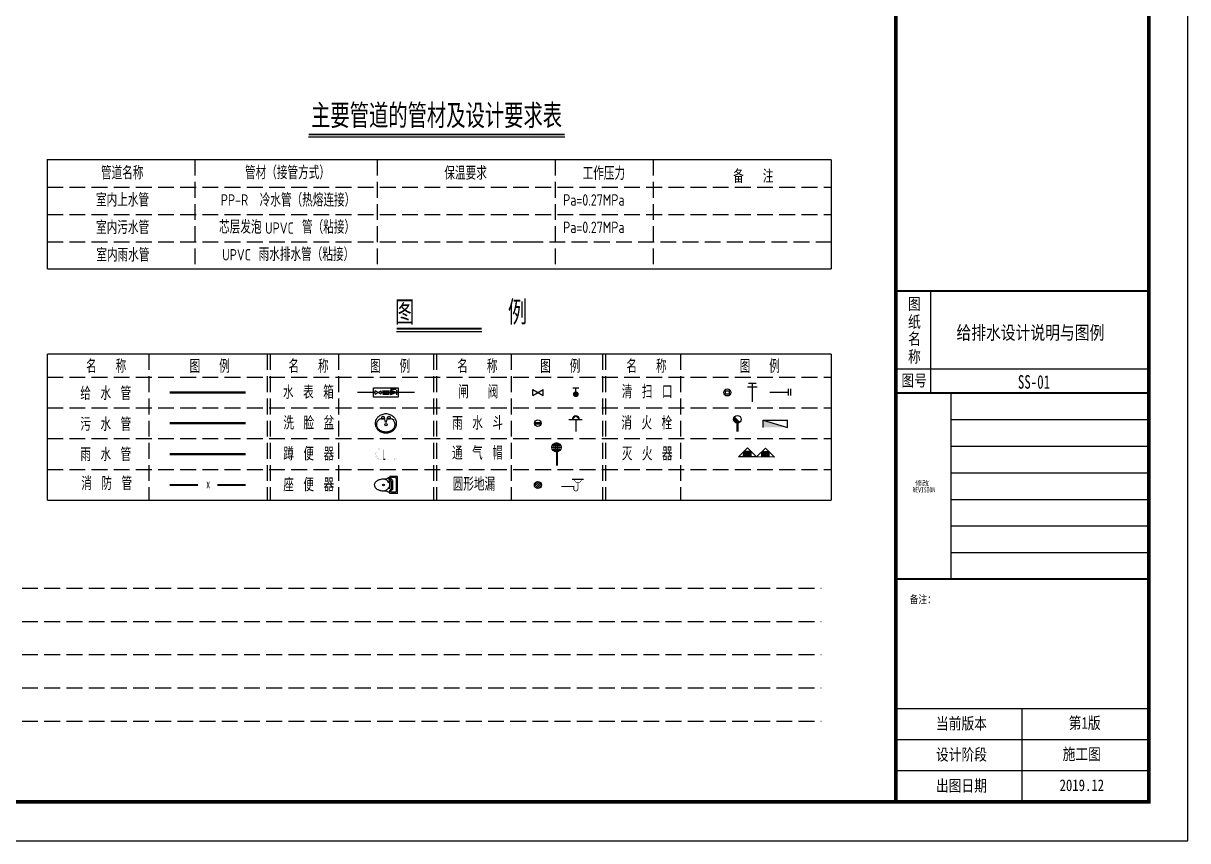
# Model space of a CAD drawing. Header units: millimetres. Extents: x -807114 to 558292, y -468455 to -61603.
# Drawn here: x -569849 to -551480, y -284650 to -271758 of the extents above; entities that cross this region are included whole.
import ezdxf
from ezdxf.enums import TextEntityAlignment as Align

# ---------------------------------------------------------------- set-up
doc = ezdxf.new("R2010")
doc.units = ezdxf.units.MM
doc.header["$LTSCALE"] = 1000
doc.linetypes.add('DASH', pattern=[0.35, 0.25, -0.1])
for name, color, linetype in [('AXIS', 3, 'Continuous'), ('FF', 7, 'Continuous'), ('HZ', 7, 'Continuous'), ('P_LS_GJ', 7, 'Continuous'), ('PIPE-污水', 2, 'DASH'), ('PIPE-给水', 3, 'Continuous'), ('PIPE-雨水', 4, 'DASH'), ('PUB_TEXT', 3, 'Continuous'), ('PUB_TITLE', 4, 'Continuous'), ('SD', 7, 'Continuous'), ('YH图签', 7, 'Continuous'), ('建-文字', 7, 'Continuous'), ('标注1', 7, 'Continuous')]:
    doc.layers.add(name, color=color, linetype=linetype)
doc.styles.add('_HZTXT', font='txt', dxfattribs={"bigfont": 'HZTXT'})
doc.styles.add('HZ', font='', dxfattribs={"width": 0.8})
doc.styles.add('TSSD_Rein', font='Tssdeng.shx', dxfattribs={"width": 0.7, "bigfont": 'hztxt.shx'})
doc.styles.add('uni-黑体', font='simhei.ttf')
doc.styles.add('ZDBOX', font='simsun.ttc', dxfattribs={"width": 0.7})
doc.styles.add('宋体', font='simsun.ttc', dxfattribs={"width": 0.8})
doc.styles.get('HZ').set_extended_font_data('NSimSun')

# ---------------------------------------------------------------- blocks, each defined once
blk = doc.blocks.new('hhhh123')
at = {"layer": 'AXIS', "color": 0}
for p, q in [((70548, 12070), (70623, 12070)), ((70615, 12101), (70646, 11976)), ((70677, 11976), (70646, 11976)), ((70677, 11976), (70708, 12101)), ((70701, 12070), (70775, 12070))]:
    blk.add_line(p, q, dxfattribs=at)
for centre in [(70583, 12101), (70740, 12101), (70662, 11914)]:
    blk.add_circle(centre, 31.3, dxfattribs=at)
for centre, radius, start, end in [((70603, 11945), 223, 155.0149, 180), ((70632, 11932), 254, 131.6335, 155.0149), ((70554, 11914), 142, 151.0888, 180), ((70606, 11885), 202, 122.2598, 151.0888), ((70650, 11911), 282, 110.2132, 131.6335), ((70548, 11976), 93.8, 90, 122.2598), ((70662, 11879), 316, 90, 110.2132), ((70662, 11879), 316, 69.7868, 90), ((70673, 11911), 282, 48.3665, 69.7868), ((70775, 11976), 93.8, 56.0955, 90), ((70735, 11914), 168, 308.0759, 56.4896), ((70692, 11932), 254, 24.9851, 48.3665), ((70720, 11945), 223, 360, 24.9851), ((70603, 11945), 223, 180, 204.9851), ((70632, 11958), 254, 204.9851, 228.3665), ((70554, 11914), 142, 180, 208.9112), ((70606, 11942), 202, 208.9112, 233.1301), ((70650, 11978), 282, 228.3665, 249.7868), ((70639, 11987), 258, 233.1301, 252.7421), ((70662, 12011), 316, 249.7868, 270), ((70662, 12058), 332, 252.7421, 270), ((70662, 12058), 332, 270, 287.2579), ((70662, 12011), 316, 270, 290.2132), ((70684, 11987), 258, 287.2579, 306.8699), ((70673, 11978), 282, 290.2132, 311.6335), ((70692, 11958), 254, 311.6335, 335.0149), ((70720, 11945), 223, 335.0149, 0)]:
    blk.add_arc(centre, radius, start, end, dxfattribs=at)
blk.add_point((70662, 11695), dxfattribs=at)
blk = doc.blocks.new('jjjj123')
at = {"layer": 'AXIS', "color": 0}
blk.add_line((71567, 12571), (71567, 12527), dxfattribs=at)
at = {"layer": 'AXIS', "color": 0, "const_width": 1.65}
for points in [[(71848, 12637, 0.97895), (71545, 12637, 0.97895)], [(71825, 12636, 0.97895), (71567, 12636, 0.97895)], [(71546, 12299, 0.462192), (71600, 12235, 0.462192)], [(71578, 12581, 0.414214), (71567, 12571, 0.414214)], [(71567, 12291, 0.414214), (71600, 12258, 0.414214)], [(71793, 12235, 0.462192), (71847, 12299, 0.462192)], [(71793, 12258, 0.414214), (71825, 12291, 0.414214)], [(71825, 12571, 0.414214), (71814, 12581, 0.414214)]]:
    blk.add_lwpolyline(points, format="xyb", dxfattribs=at)
for points in [[(71546, 12654), (71546, 12299)], [(71567, 12581), (71567, 12636)], [(71567, 12609), (71567, 12527)], [(71825, 12581), (71825, 12636)], [(71825, 12609), (71825, 12527)], [(71847, 12637), (71847, 12299)], [(71567, 12527), (71567, 12291)], [(71814, 12581), (71578, 12581)], [(71825, 12291), (71825, 12529)], [(71600, 12258), (71793, 12258)], [(71793, 12235), (71600, 12235)]]:
    blk.add_lwpolyline(points, dxfattribs=at)
at = {"layer": 'AXIS', "color": 0, "width": 0.8, "flags": 9}
for tag in ['YSIZE', 'XSIZE']:
    blk.add_attdef(tag, (71696, 12235), '', height=0.549, rotation=270, dxfattribs=at)
blk = doc.blocks.new('kkkk123')
at = {"layer": 'AXIS', "color": 0}
for p, q in [((71626, 10774), (71603, 10774)), ((71606, 10896), (71606, 10845)), ((71626, 10896), (71606, 10896)), ((71626, 10926), (71626, 10936)), ((71626, 10926), (71626, 10855)), ((71626, 10845), (71626, 10855)), ((71667, 10814), (71626, 10855)), ((71626, 10652), (71626, 10774)), ((71657, 10885), (71677, 10906)), ((71657, 10885), (71657, 10868)), ((71697, 10827), (71657, 10868)), ((71667, 10814), (71667, 10611)), ((71779, 10906), (71677, 10906)), ((71697, 10827), (71697, 10598)), ((71779, 10906), (71799, 10885)), ((71799, 10885), (71799, 10540)), ((71626, 10652), (71603, 10652)), ((71667, 10611), (71626, 10570)), ((71626, 10499), (71626, 10570)), ((71626, 10489), (71626, 10499)), ((71829, 10489), (71626, 10489)), ((71697, 10598), (71657, 10558)), ((71657, 10540), (71657, 10558)), ((71677, 10520), (71657, 10540)), ((71779, 10520), (71677, 10520)), ((71799, 10540), (71779, 10520))]:
    blk.add_line(p, q, dxfattribs=at)
for points in [[(71626, 10926), (71614, 10914), (71595, 10898), (71572, 10884), (71550, 10874), (71523, 10867), (71497, 10864), (71486, 10863), (71464, 10865), (71436, 10864), (71415, 10862), (71395, 10859), (71366, 10853), (71342, 10845), (71328, 10839), (71307, 10830), (71286, 10817), (71268, 10803), (71255, 10791), (71241, 10774), (71224, 10741), (71220, 10722), (71222, 10694), (71231, 10668), (71245, 10646), (71263, 10627), (71280, 10612), (71291, 10605), (71315, 10592), (71328, 10586), (71349, 10578), (71366, 10573), (71376, 10570), (71390, 10567), (71415, 10563), (71440, 10561), (71455, 10560), (71464, 10560), (71486, 10562), (71525, 10558), (71546, 10553), (71568, 10544), (71583, 10536), (71595, 10528), (71612, 10514), (71626, 10499)], [(71829, 10489), (71829, 10936), (71626, 10936)]]:
    blk.add_lwpolyline(points, dxfattribs=at)
for centre, radius in [((71616, 10794), 10.2), ((71464, 10713), 24), ((71616, 10631), 10.2)]:
    blk.add_circle(centre, radius, dxfattribs=at)
for centre, radius, start, end in [((71464, 10713), 152, 23.5782, 90), ((71616, 10845), 10.2, 180, 0), ((71464, 10713), 152, 278.5252, 336.4218)]:
    blk.add_arc(centre, radius, start, end, dxfattribs=at)
blk = doc.blocks.new('$TwtSys$00000141')
for p, q in [((-94, 8, 0), (-10, 92, 0)), ((-94, 8, 0), (-10, 92, 0)), ((-87, -35, 0), (35, 87, 0)), ((-87, -35, 0), (35, 87, 0)), ((-66, -66, 0), (67, 66, 0)), ((-66, -66, 0), (67, 66, 0)), ((-32, -87, 0), (88, 33, 0)), ((-32, -87, 0), (88, 33, 0)), ((12, -92, 0), (92, -11, 0)), ((12, -92, 0), (92, -11, 0))]:
    blk.add_line(p, q)
blk.add_circle((0, 0, 0), 94)
blk.add_circle((0, 0, 0), 94)
blk = doc.blocks.new('DQM')
at = {"layer": 'FF'}
for p, q in [((-200, 200), (200, 200)), ((-173, 300), (173, 300)), ((-173, 100), (173, 100))]:
    blk.add_line(p, q, dxfattribs=at)
blk.add_circle((0, 200), 200, dxfattribs=at)
for centre, radius, start, end in [((98, 200), 222, 115.9892, 244.0108), ((375, 200), 425, 151.9275, 208.0725), ((-96, 201), 221, 295.7721, 64.2279), ((-372, 201), 422, 331.8136, 28.1864)]:
    blk.add_arc(centre, radius, start, end, dxfattribs=at)
blk = doc.blocks.new('JF')
at = {"layer": 'HZ'}
for p, q in [((-50, 113), (51, 113)), ((0, 0), (0, 113))]:
    blk.add_line(p, q, dxfattribs=at)
at = {"layer": 'HZ', "const_width": 50}
blk.add_lwpolyline([(-25, 0, 1), (25, 0, 1)], format="xyb", close=True, dxfattribs=at)
blk = doc.blocks.new('A$C686231BB')
at = {"layer": 'SD', "color": 7, "linetype": 'Continuous'}
for p, q in [((0, 138), (277, 138)), ((0, 138), (138, 0)), ((81, 138), (81, 57)), ((81, 57), (196, 57)), ((277, 138), (138, 0)), ((196, 138), (196, 57)), ((277, 138), (554, 138)), ((277, 138), (415, 0)), ((358, 138), (358, 57)), ((358, 57), (473, 57)), ((554, 138), (415, 0)), ((473, 138), (473, 57))]:
    blk.add_line(p, q, dxfattribs=at)
at = {"layer": 'SD', "color": 20, "linetype": 'Continuous'}
for points in [[(81, 57), (81, 138), (196, 57), (196, 138)], [(358, 57), (358, 138), (473, 57), (473, 138)]]:
    blk.add_solid(points, dxfattribs=at)
blk = doc.blocks.new('A$C23C51293')
for p, q in [((52800, 11500), (52800, 14125)), ((51900, 12125), (58400, 12125))]:
    blk.add_line(p, q)
at = {"const_width": 50}
for points in [[(51900, 14125), (58400, 14125)], [(51900, 11500), (58400, 11500)], [(51900, 6722), (58400, 6722)]]:
    blk.add_lwpolyline(points, dxfattribs=at)
at = {"layer": 'PUB_TITLE'}
for p, q in [((51900, 3400), (58400, 3400)), ((55150, 1000), (55150, 3400)), ((51900, 2600), (58400, 2600)), ((51900, 1800), (58400, 1800))]:
    blk.add_line(p, q, dxfattribs=at)
for points in [[(0, 0), (59400, 0), (59400, 42000), (0, 42000)], [(2191, 1000), (58400, 1000), (58400, 41000), (2191, 41000)]]:
    blk.add_lwpolyline(points, close=True, dxfattribs=at)
at = {"layer": 'PUB_TITLE', "const_width": 100}
blk.add_lwpolyline([(2191, 1000), (58400, 1000), (58400, 41000), (2191, 41000)], close=True, dxfattribs=at)
blk.add_lwpolyline([(51900, 1000), (51900, 41000)], dxfattribs=at)
at = {"layer": 'PUB_TITLE'}
blk.add_lwpolyline([(51900, 6722), (58400, 6722)], dxfattribs=at)
for points in [[(53314, 11500), (53314, 11500), (53314, 6752), (53314, 6752)], [(53314, 10817), (53314, 10817), (57102, 10817), (58400, 10817)], [(53314, 10135), (53314, 10135), (57102, 10135), (58400, 10135)], [(53314, 9452), (53314, 9452), (57102, 9452), (58400, 9452)], [(53314, 8770), (53314, 8770), (57102, 8770), (58400, 8770)], [(53314, 8087), (53314, 8087), (57102, 8087), (58400, 8087)], [(53314, 7405), (53314, 7405), (57102, 7405), (58400, 7405)]]:
    blk.add_open_spline(points, degree=3, dxfattribs=at)
at = {"style": 'ZDBOX', "width": 0.8}
for s, height, p in [('图', 300, (52377, 13790)), ('纸', 300, (52377, 13338)), ('名', 300, (52377, 12901)), ('称', 300, (52377, 12441)), ('图号', 300, (52371, 11822)), ('备注：', 200, (52591, 6207))]:
    blk.add_text(s, height=height, dxfattribs=at).set_placement(p, align=Align.MIDDLE)
for s, p in [('当前版本', (52932, 2863)), ('第1版', (56343, 2876)), ('设计阶段', (52932, 2063)), ('施工图', (56186, 2076)), ('出图日期', (52932, 1263)), ('2019.12', (56108, 1276))]:
    blk.add_text(s, height=300, dxfattribs=at).set_placement(p)
at = {"layer": 'PUB_TEXT', "color": 8, "style": '宋体', "width": 0.7}
blk.add_text('REVISION', height=127.1, dxfattribs=at).set_placement((52328, 8911), align=Align.BOTTOM_LEFT)
at = {"layer": 'PUB_TEXT', "color": 8, "style": '宋体'}
blk.add_text('修改', height=127.1, dxfattribs=at).set_placement((52397, 9119))

msp = doc.modelspace()

# ---------------------------------------------------------------- hatches: boundary and pattern name
at = {"layer": 'P_LS_GJ'}
for points in [[(-564177.7, -277553.2), (-564177.7, -277607.9), (-564083.3, -277580.5)], [(-564058, -277542.6), (-564058, -277618.4), (-563963.4, -277580.5)]]:
    msp.add_hatch(color=256, dxfattribs=at).paths.add_polyline_path(points)

# ---------------------------------------------------------------- linework, layer by layer
for p, q in [((-558422.4, -277489.8), (-558273.7, -277489.8)), ((-558407.5, -277434.2), (-558288.5, -277434.2)), ((-561188.1, -278946.3), (-561013.8, -278946.3))]:
    msp.add_line(p, q)
at = {"color": 0}
for points in [[(-563935.3, -277507.2), (-563935.3, -277653.8), (-564323.1, -277653.8)], [(-564323.1, -277653.8), (-564323, -277507.2), (-563935.3, -277507.2)]]:
    msp.add_lwpolyline(points, dxfattribs=at)
at = {"elevation": 0}
msp.add_lwpolyline([(-558773.6, -277552.7), (-558712.8, -277552.7), (-558712.8, -277608.8), (-558773.6, -277608.8)], close=True, dxfattribs=at)
at = {"const_width": 18}
msp.add_lwpolyline([(-558348, -277434.2), (-558348, -277731.7)], dxfattribs=at)
for points, const_width in [([(-561362.2, -279064.6), (-561165.1, -279064.6), (-561165.1, -279101.7, 1), (-561099.7, -279101.7), (-561099.7, -279004.4)], 13.1), ([(-561154.2, -278946.3, 1.0676639), (-561045.2, -278946.3)], 8.72)]:
    msp.add_lwpolyline(points, format="xyb", dxfattribs=dict(const_width=const_width))
msp.add_circle((-558743.1, -277579.5, 0), 55.8)
at = {"layer": 'AXIS', "color": 0}
for p, q in [((-565349.2, -273550.1), (-561306.9, -273550.1)), ((-563959.6, -276616.9), (-562616.4, -276616.9)), ((-561813, -277629.2), (-561813, -277533.5)), ((-561813, -277629.2), (-561648.5, -277533.5)), ((-561813, -277533.5), (-561648.5, -277629.2)), ((-561648.5, -277629.2), (-561648.5, -277533.5)), ((-557777.4, -277626.6), (-557777.4, -277524)), ((-557743.1, -277626.6), (-557743.1, -277524)), ((-561782.1, -278056.1), (-561679.3, -278056.1)), ((-561782.1, -278073.9), (-561679.3, -278073.9)), ((-561242.9, -278006.2), (-561031.2, -278006.2)), ((-561132.4, -277950.5), (-561188.1, -278006.2)), ((-561076.6, -278006.2), (-561132.4, -277950.5)), ((-558175, -278016.7), (-557794.3, -278016.7)), ((-558175, -278016.7), (-557794.3, -278130.9)), ((-558175, -278130.9), (-558175, -278016.7)), ((-557794.3, -278130.9), (-557794.3, -278016.7))]:
    msp.add_line(p, q, dxfattribs=at)
for points, const_width in [([(-565349.2, -273510.1), (-561306.9, -273510.1)], 27.4), ([(-563959.6, -276574.1), (-562616.4, -276574.1)], 27.4), ([(-558076.5, -277577.7), (-557777.4, -277577.7)], 21.3), ([(-561132.4, -278006.2), (-561132.4, -278199.3)], 21.3), ([(-558583, -278197.6), (-558583, -278059.9)], 33.3), ([(-561431.6, -278515.1), (-561431.6, -278736.6)], 32.9), ([(-567539, -279039.7), (-567091.5, -279039.7)], 32.9), ([(-566341.4, -279039.7), (-566788.9, -279039.7)], 32.9)]:
    msp.add_lwpolyline(points, dxfattribs=dict(at, const_width=const_width))
at = {"layer": 'AXIS', "color": 0, "const_width": 59.5}
msp.add_lwpolyline([(-558562.2, -278025, -0.6681786), (-558613, -278004, -0.1989124), (-558604.3, -277983, -1)], format="xyb", dxfattribs=at)
at = {"layer": 'AXIS', "color": 0}
for centre, radius in [((-561730.7, -278065), 51.4), ((-558583.2, -278004), 59.5)]:
    msp.add_circle(centre, radius, dxfattribs=at)
msp.add_arc((-561132.4, -278006.2), 55.8, 0, 180, dxfattribs=at)
msp.add_solid([(-557794.3, -278130.9), (-558175, -278016.7), (-558175, -278130.9)], dxfattribs=at)
at = {"layer": 'P_LS_GJ'}
for p, q in [((-564297.8, -277607.9), (-564203, -277553.2)), ((-564203, -277607.9), (-564297.8, -277553.2)), ((-564297.8, -277607.9), (-564297.8, -277553.2)), ((-564203, -277607.9), (-564203, -277553.2)), ((-564177.7, -277553.2), (-564083.3, -277553.1)), ((-564177.7, -277553.2), (-564177.7, -277607.9)), ((-564083.3, -277580.5), (-564177.7, -277553.2)), ((-564083.3, -277607.8), (-564083.3, -277553.1)), ((-563963.4, -277580.5), (-564058, -277542.6)), ((-564058, -277618.4), (-564058, -277542.6)), ((-564055.9, -277530.7), (-563966.4, -277530.7)), ((-563966.4, -277530.7), (-564007.6, -277511.9)), ((-564007.6, -277511.9), (-564007.5, -277531.7)), ((-563963.4, -277542.6), (-563963.4, -277618.3)), ((-564177.7, -277607.9), (-564083.3, -277580.5)), ((-564177.7, -277607.9), (-564083.3, -277607.8)), ((-563963.4, -277580.5), (-564058, -277618.4))]:
    msp.add_line(p, q, dxfattribs=at)
at = {"layer": 'PIPE-污水', "linetype": 'DASH', "const_width": 35.9}
msp.add_lwpolyline([(-567539, -278065), (-566341.4, -278065)], dxfattribs=at)
at = {"layer": 'PIPE-给水', "linetype": 'Continuous', "const_width": 35.9}
msp.add_lwpolyline([(-567539, -277581.4), (-566341.4, -277581.4)], dxfattribs=at)
at = {"layer": 'PIPE-给水', "color": 0, "linetype": 'Continuous', "const_width": 21.5}
for points in [[(-564581.5, -277580.6), (-564297.8, -277580.5)], [(-564203, -277580.5), (-564177.7, -277580.5)], [(-564083.3, -277580.5), (-564058, -277580.5)], [(-563963.5, -277580.5), (-563676.8, -277580.4)]]:
    msp.add_lwpolyline(points, dxfattribs=at)
at = {"layer": 'PIPE-雨水', "linetype": 'DASH', "const_width": 35.9}
msp.add_lwpolyline([(-567539, -278552.4), (-566341.4, -278552.4)], dxfattribs=at)
at = {"layer": '标注1', "color": 251, "linetype": 'DASH'}
for p, q in [((-567143.2, -273909.1), (-567143.2, -275634.3)), ((-564268.8, -273909.1), (-564268.8, -275634.3)), ((-561456.5, -273909.1), (-561456.5, -275634.3)), ((-559914.6, -273909.1), (-559914.6, -275634.3)), ((-569472.5, -274340.5), (-557103.6, -274340.5)), ((-569472.5, -274771.9), (-557103.6, -274771.9)), ((-569472.5, -275203.2), (-561898.4, -275203.2)), ((-561898.4, -275203.2), (-557103.6, -275203.2)), ((-567868.1, -276975.9), (-567868.1, -279283.4)), ((-566002.3, -276975.9), (-566002.3, -279283.4)), ((-565954.4, -276975.9), (-565954.4, -279283.4)), ((-564879.2, -276975.9), (-564879.2, -279283.4)), ((-563379.2, -276975.9), (-563379.2, -279283.4)), ((-563331.3, -276975.9), (-563331.3, -279283.4)), ((-562151.7, -276975.9), (-562151.7, -279283.4)), ((-560711.4, -276975.9), (-560711.4, -279283.4)), ((-560663.5, -276975.9), (-560663.5, -279283.4)), ((-559484, -276975.9), (-559484, -279283.4)), ((-569472.5, -277341.4), (-557103.6, -277341.4)), ((-569472.5, -277821.3), (-557103.6, -277821.3)), ((-569472.5, -278308.7), (-557103.6, -278308.7)), ((-569472.5, -278796), (-557103.6, -278796)), ((-584917.4, -280666.3), (-557260, -280666.3)), ((-584917.4, -281190.9), (-557260, -281190.9)), ((-584917.4, -281715.4), (-557260, -281715.4)), ((-584917.4, -282240), (-557260, -282240)), ((-584917.4, -282764.6), (-557260, -282764.6))]:
    msp.add_line(p, q, dxfattribs=at)
at = {"layer": '标注1', "color": 251, "linetype": 'DASH', "const_width": 21.3}
for points in [[(-557103.6, -273909.1), (-569472.5, -273909.1), (-569472.5, -275634.6)], [(-557103.6, -273909.1), (-557103.6, -275634.6)], [(-569472.5, -275634.6), (-557103.6, -275634.6)], [(-557103.6, -276975.9), (-569472.5, -276975.9)], [(-569472.5, -276975.9), (-569472.5, -279283.4)], [(-557103.6, -276975.9), (-557103.6, -279283.4)], [(-569472.5, -279283.4), (-557103.6, -279283.4)]]:
    msp.add_lwpolyline(points, dxfattribs=at)

# ---------------------------------------------------------------- block references
at = {"color": 0, "linetype": 'ByBlock', "lineweight": -2, "xscale": 0.5983542337871784, "yscale": 0.5983542337871784, "zscale": 0.5983542337871784}
for name, p in [('hhhh123', (-606409.8, -285216)), ('kkkk123', (-606926.6, -285449.7))]:
    msp.add_blockref(name, p, dxfattribs=at)
at = {"color": 0, "linetype": 'ByBlock', "lineweight": -2, "xscale": 0.5983542337871784, "yscale": 0.5983542337871784, "zscale": 0.5983542337871784, "rotation": 89.99999999999999}
msp.add_blockref('jjjj123', (-556643.7, -321452.2), dxfattribs=at)
at = {"xscale": 0.594905016220871, "yscale": 0.594905016220871, "zscale": 0.594905016220871}
msp.add_blockref('$TwtSys$00000141', (-561730.8, -279039.7, 0), dxfattribs=at)
at = {"layer": 'AXIS', "color": 0}
for name, p, xscale, yscale, zscale in [('JF', (-561132.3, -277608.4), 0.9137741268178001, 0.9137741268178001, 0.9137741268178001), ('DQM', (-561437.5, -278518.8), 0.3655096195352942, 0.3655096195352942, 0.3655096195352942)]:
    msp.add_blockref(name, p, dxfattribs=dict(at, xscale=xscale, yscale=yscale, zscale=zscale))
at = {"layer": 'SD', "color": 0, "xscale": 1.028307127134313, "yscale": 1.028307127134313, "zscale": 1.028307127134313, "rotation": 179.6916271820995}
msp.add_blockref('A$C686231BB', (-557997.8, -278457.4), dxfattribs=at)
at = {"layer": 'YH图签', "color": 3, "xscale": 0.613911381235249, "yscale": 0.613911381235249, "zscale": 0.613911381235249}
msp.add_blockref('A$C23C51293', (-587946.1, -284650), dxfattribs=at)

# ---------------------------------------------------------------- texts
at = {"oblique": 360, "text_generation_flag": 4, "flags": 9}
for tag, s in [('XSIZE', '250'), ('YSIZE', '145')]:
    msp.add_attdef(tag, (-564250.4, -277580.5), s, height=0.189, rotation=0.01532, dxfattribs=at)
at = {"style": 'HZ', "width": 0.7, "flags": 1}
for tag, s in [('UNIT', '套'), ('SPEC', 'DN100'), ('WHAT', '清扫口')]:
    msp.add_attdef(tag, (-558348, -277731.7), s, height=0.000595, dxfattribs=at)
at = {"layer": 'AXIS', "color": 0}
for s, height, style, width, p in [('主要管道的管材及设计要求表', 380.739, '_HZTXT', 0.8, (-565309.1, -273411.1)), ('管道名称', 209.41, '_HZTXT', 0.8, (-568623.6, -274221.4)), ('管材（接管方式）', 209.41, '_HZTXT', 0.8, (-566351.6, -274217)), ('保温要求', 209.41, '_HZTXT', 0.8, (-563206.6, -274225.8)), ('工作压力', 209.41, '_HZTXT', 0.8, (-561025.4, -274228.8)), ('备  注', 209.41, '_HZTXT', 0.8, (-558649.6, -274276)), ('室内上水管', 209.41, '_HZTXT', 0.8, (-568702.6, -274648.6)), ('冷水管（热熔连接）', 209.41, '_HZTXT', 0.8, (-566120, -274649.9)), ('室内污水管', 209.41, '_HZTXT', 0.8, (-568701.2, -275083.1)), ('芯层发泡', 209.41, '_HZTXT', 0.8, (-566760, -275076.2)), ('管（粘接）', 209.41, '_HZTXT', 0.8, (-565453.3, -275076.2)), ('室内雨水管 ', 209.41, '_HZTXT', 0.8, (-568697.2, -275515.8)), ('雨水排水管（粘接）', 209.41, '_HZTXT', 0.8, (-566136.6, -275507)), ('图     例', 380.74, '_HZTXT', 0.8, (-563984.4, -276511.3)), ('名  称', 209.41, '_HZTXT', 0.8, (-568859, -277271.7)), ('图  例', 209.41, '_HZTXT', 0.8, (-567225.8, -277271.7)), ('名  称', 209.41, '_HZTXT', 0.8, (-565665.9, -277271.7)), ('图  例', 209.41, '_HZTXT', 0.8, (-564380, -277271.7)), ('名  称', 209.41, '_HZTXT', 0.8, (-563002.7, -277271.7)), ('图  例', 209.41, '_HZTXT', 0.8, (-561694.8, -277271.7)), ('名  称', 209.41, '_HZTXT', 0.8, (-560334.9, -277271.7)), ('图  例', 209.41, '_HZTXT', 0.8, (-558547, -277271.7)), ('给 水 管', 209.41, '_HZTXT', 0.8, (-568949.1, -277700.6)), ('水 表 箱', 209.41, '_HZTXT', 0.8, (-565752.3, -277681.4)), ('闸  阀', 209.41, '_HZTXT', 0.8, (-562988.2, -277675.6)), ('清 扫 口', 209.41, '_HZTXT', 0.8, (-560407.6, -277672.7)), ('污 水 管', 209.41, '_HZTXT', 0.8, (-568949.1, -278187.9)), ('洗 脸 盆', 209.41, '_HZTXT', 0.8, (-565746.6, -278166.4)), ('雨 水 斗', 209.41, '_HZTXT', 0.8, (-563082.8, -278168.7)), ('消 火 栓', 209.41, '_HZTXT', 0.8, (-560414.4, -278166.4)), ('雨 水 管', 209.41, '_HZTXT', 0.8, (-568949.1, -278663.6)), ('蹲 便 器', 209.41, '_HZTXT', 0.8, (-565746.6, -278653.7)), ('通 气 帽', 209.41, '_HZTXT', 0.8, (-563086, -278640.6)), ('灭 火 器', 209.41, '_HZTXT', 0.8, (-560408.2, -278652.4)), ('消 防 管', 209.41, '_HZTXT', 0.8, (-568934.3, -279120.3)), ('X', 109.7, 'HZ', 0.7, (-566963.9, -279094.8)), ('座 便 器', 209.41, '_HZTXT', 0.8, (-565746.6, -279141.1)), ('圆形地漏', 209.41, '_HZTXT', 0.8, (-563075.3, -279131.3))]:
    msp.add_text(s, height=height, dxfattribs=dict(at, style=style, width=width)).set_placement(p)
at = {"layer": 'P_LS_GJ', "width": 0.7, "flags": 1}
for tag, p, s, oblique in [('UNIT', (-563963.5, -277580.3), '个', 360), ('SPEC', (-563963.5, -277580.5), '', 360), ('WHAT', (-563963.5, -277580.6), '防污止回阀', 0)]:
    msp.add_attdef(tag, p, s, height=0.0946, rotation=0.01532, dxfattribs=dict(at, oblique=oblique))
at = {"layer": 'PUB_TEXT', "style": 'TSSD_Rein', "width": 0.8}
for s, p in [('PP-R', (-566733.6, -274634.4)), ('Pa=0.27MPa', (-561333.1, -274633.8)), ('UPVC', (-566034.2, -275077.7)), ('Pa=0.27MPa', (-561333.1, -275065.1)), ('UPVC', (-566710.9, -275498.6))]:
    msp.add_text(s, height=179.51, dxfattribs=at).set_placement(p)
at = {"layer": '建-文字', "style": 'uni-黑体'}
for s, width, p in [('给排水设计说明与图例', 0.8, (-555127.6, -276743.8)), ('SS-01', 0.7, (-554159.4, -277521))]:
    msp.add_text(s, height=213.77, dxfattribs=dict(at, width=width)).set_placement(p)

doc.saveas('drawing.dxf')
